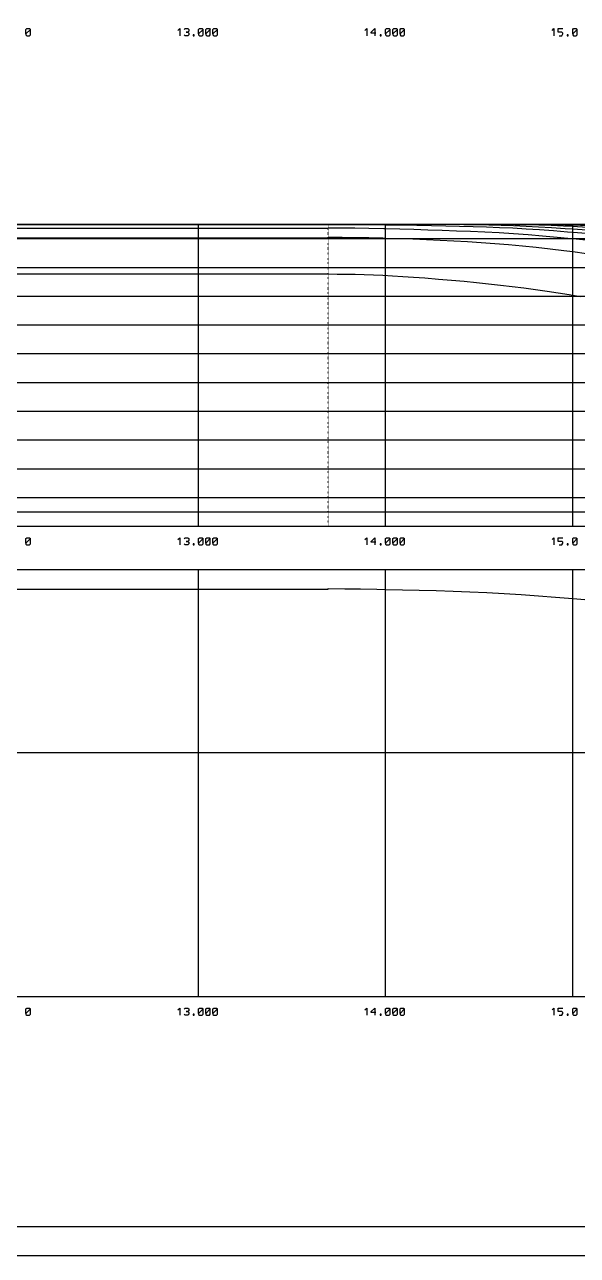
# Model space of a CAD drawing. Header units: millimetres. Extents: x -75152 to 353425, y 12138 to 222005.
# Drawn here: x 265233 to 284442, y 106870 to 149658 of the extents above; entities that cross this region are included whole.
import ezdxf

# ---------------------------------------------------------------- set-up
doc = ezdxf.new("R2010")
doc.units = ezdxf.units.MM
doc.linetypes.add('ACAD_ISO07W100', pattern=[3.5, 0.5, -3])
doc.layers.add('11', color=7, linetype='Continuous')

# ---------------------------------------------------------------- blocks, each defined once
blk = doc.blocks.new('A$C3242291E')
at = {"layer": '11', "color": 7, "linetype": 'Continuous'}
for points in [[(0, 0), (175200, 0), (175200, 65899), (0, 65899), (0, 0)], [(1000, 1000), (174200, 1000), (174200, 64899), (1000, 64899), (1000, 1000)], [(87055, 42462), (87055, 42619), (87055, 42619), (87087, 42649), (87087, 42649), (87180, 42649), (87180, 42649), (87212, 42619), (87212, 42619), (87055, 42462), (87055, 42462), (87055, 42429), (87055, 42429), (87087, 42399), (87087, 42399), (87180, 42399), (87180, 42399), (87212, 42432), (87212, 42432), (87212, 42619)], [(92337, 42589), (92400, 42649), (92400, 42649), (92400, 42524), (92400, 42399)], [(92555, 42619), (92587, 42649), (92587, 42649), (92680, 42649), (92680, 42649), (92712, 42619), (92712, 42619), (92712, 42557), (92712, 42557), (92680, 42524), (92680, 42524), (92617, 42524), (92617, 42524), (92680, 42524), (92680, 42524), (92712, 42494), (92712, 42494), (92712, 42432), (92712, 42432), (92680, 42399), (92680, 42399), (92587, 42399), (92587, 42399), (92555, 42432)], [(92867, 42399), (92900, 42399), (92900, 42399), (92900, 42432), (92900, 42432), (92867, 42432), (92867, 42432), (92867, 42399), (92867, 42399), (92900, 42399)], [(93055, 42462), (93055, 42619), (93055, 42619), (93087, 42649), (93087, 42649), (93180, 42649), (93180, 42649), (93212, 42619), (93212, 42619), (93055, 42462), (93055, 42462), (93055, 42429), (93055, 42429), (93087, 42399), (93087, 42399), (93180, 42399), (93180, 42399), (93212, 42432), (93212, 42432), (93212, 42619)], [(93305, 42462), (93305, 42619), (93305, 42619), (93337, 42649), (93337, 42649), (93430, 42649), (93430, 42649), (93462, 42619), (93462, 42619), (93305, 42462), (93305, 42462), (93305, 42429), (93305, 42429), (93337, 42399), (93337, 42399), (93430, 42399), (93430, 42399), (93462, 42432), (93462, 42432), (93462, 42619)], [(93555, 42462), (93555, 42619), (93555, 42619), (93587, 42649), (93587, 42649), (93680, 42649), (93680, 42649), (93712, 42619), (93712, 42619), (93555, 42462), (93555, 42462), (93555, 42429), (93555, 42429), (93587, 42399), (93587, 42399), (93680, 42399), (93680, 42399), (93712, 42432), (93712, 42432), (93712, 42619)], [(98837, 42589), (98900, 42649), (98900, 42649), (98900, 42524), (98900, 42399)], [(99212, 42494), (99055, 42494), (99055, 42494), (99055, 42524), (99055, 42524), (99180, 42649), (99180, 42649), (99180, 42524), (99180, 42399)], [(99367, 42399), (99400, 42399), (99400, 42399), (99400, 42432), (99400, 42432), (99367, 42432), (99367, 42432), (99367, 42399), (99367, 42399), (99400, 42399)], [(99555, 42462), (99555, 42619), (99555, 42619), (99587, 42649), (99587, 42649), (99680, 42649), (99680, 42649), (99712, 42619), (99712, 42619), (99555, 42462), (99555, 42462), (99555, 42429), (99555, 42429), (99587, 42399), (99587, 42399), (99680, 42399), (99680, 42399), (99712, 42432), (99712, 42432), (99712, 42619)], [(99805, 42462), (99805, 42619), (99805, 42619), (99837, 42649), (99837, 42649), (99930, 42649), (99930, 42649), (99962, 42619), (99962, 42619), (99805, 42462), (99805, 42462), (99805, 42429), (99805, 42429), (99837, 42399), (99837, 42399), (99930, 42399), (99930, 42399), (99962, 42432), (99962, 42432), (99962, 42619)], [(100055, 42462), (100055, 42619), (100055, 42619), (100087, 42649), (100087, 42649), (100180, 42649), (100180, 42649), (100212, 42619), (100212, 42619), (100055, 42462), (100055, 42462), (100055, 42429), (100055, 42429), (100087, 42399), (100087, 42399), (100180, 42399), (100180, 42399), (100212, 42432), (100212, 42432), (100212, 42619)], [(105337, 42589), (105400, 42649), (105400, 42649), (105400, 42524), (105400, 42399)], [(105587, 42399), (105680, 42399), (105680, 42399), (105712, 42462), (105712, 42462), (105712, 42494), (105712, 42494), (105680, 42524), (105680, 42524), (105555, 42524), (105555, 42524), (105555, 42649), (105555, 42649), (105712, 42649)], [(105867, 42399), (105900, 42399), (105900, 42399), (105900, 42432), (105900, 42432), (105867, 42432), (105867, 42432), (105867, 42399), (105867, 42399), (105900, 42399)], [(106055, 42462), (106055, 42619), (106055, 42619), (106087, 42649), (106087, 42649), (106180, 42649), (106180, 42649), (106212, 42619), (106212, 42619), (106055, 42462), (106055, 42462), (106055, 42429), (106055, 42429), (106087, 42399), (106087, 42399), (106180, 42399), (106180, 42399), (106212, 42432), (106212, 42432), (106212, 42619)], [(77853, 35843), (97555, 35843), (98114, 35843), (98680, 35841), (99282, 35836), (99555, 35832), (100110, 35824), (100641, 35816), (101152, 35807), (101645, 35797), (102125, 35786), (102594, 35774), (103057, 35758), (103516, 35740), (103974, 35719), (104437, 35693), (104906, 35664), (105385, 35629), (105878, 35589), (106055, 35574), (106535, 35533)], [(77853, 35716), (97555, 35716), (97555, 35728), (98017, 35727), (98487, 35724), (98974, 35715), (99486, 35702), (99555, 35700), (100045, 35686), (100535, 35672), (101026, 35657), (101519, 35642), (102012, 35624), (102507, 35605), (103003, 35582), (103502, 35556), (104002, 35525), (104504, 35490), (105007, 35450), (105512, 35404), (106017, 35354), (106055, 35350), (106519, 35301)], [(77855, 35849), (143710, 35849)], [(93055, 25349), (93055, 35849)], [(99555, 25349), (99555, 35849)], [(101569, 35848), (101818, 35847), (102269, 35843), (102709, 35838), (103142, 35829), (103571, 35818), (104000, 35803), (104433, 35785), (104872, 35762), (105323, 35735), (105789, 35703), (106055, 35683), (106544, 35649)], [(103217, 35848), (103628, 35846), (104043, 35843), (104461, 35837), (104883, 35827), (105310, 35813), (105741, 35793), (106055, 35776), (106563, 35752)], [(104697, 35848), (104933, 35847), (105347, 35841), (105780, 35832), (106055, 35824), (106582, 35807)], [(106055, 25349), (106055, 35849)], [(77853, 35374), (97555, 35374), (97555, 35401), (98043, 35398), (98505, 35392), (98968, 35383), (99458, 35370), (99555, 35368), (100027, 35353), (100499, 35338), (100972, 35319), (101445, 35299), (101920, 35275), (102396, 35247), (102873, 35216), (103350, 35181), (103829, 35141), (104309, 35096), (104789, 35047), (105270, 34994), (105750, 34937), (106055, 34898), (106539, 34834)], [(77855, 35349), (143710, 35349)], [(77855, 34349), (143710, 34349)], [(77857, 34119), (78840, 34119), (79825, 34119), (80810, 34119), (81795, 34119), (82780, 34119), (83765, 34119), (84750, 34119), (85735, 34119), (86720, 34119), (87705, 34119), (88690, 34119), (89675, 34119), (90660, 34119), (91645, 34119), (92630, 34119), (93615, 34119), (94600, 34119), (95585, 34119), (96570, 34119), (97555, 34119)], [(97555, 34119), (97869, 34118), (98182, 34114), (98495, 34108), (98811, 34099), (99131, 34087), (99460, 34072), (99798, 34054), (100152, 34032), (100522, 34007), (100915, 33979), (101388, 33943), (101843, 33905), (102282, 33866), (102710, 33824), (103129, 33781), (103541, 33734), (103948, 33685), (104353, 33633), (104758, 33578), (105165, 33519), (105548, 33461), (105929, 33401), (106309, 33337)], [(77855, 33349), (143710, 33349)], [(77855, 32349), (143710, 32349)], [(77855, 31349), (143710, 31349)], [(77855, 30349), (143710, 30349)], [(77855, 29349), (143710, 29349)], [(77855, 28349), (143710, 28349)], [(77855, 27349), (143710, 27349)], [(77855, 26349), (143710, 26349)], [(77855, 25849), (143710, 25849)], [(77855, 25349), (143710, 25349)], [(87055, 24762), (87055, 24919), (87055, 24919), (87087, 24949), (87087, 24949), (87180, 24949), (87180, 24949), (87212, 24919), (87212, 24919), (87055, 24762), (87055, 24762), (87055, 24729), (87055, 24729), (87087, 24699), (87087, 24699), (87180, 24699), (87180, 24699), (87212, 24732), (87212, 24732), (87212, 24919)], [(92337, 24889), (92400, 24949), (92400, 24949), (92400, 24824), (92400, 24699)], [(92555, 24919), (92587, 24949), (92587, 24949), (92680, 24949), (92680, 24949), (92712, 24919), (92712, 24919), (92712, 24857), (92712, 24857), (92680, 24824), (92680, 24824), (92617, 24824), (92617, 24824), (92680, 24824), (92680, 24824), (92712, 24794), (92712, 24794), (92712, 24732), (92712, 24732), (92680, 24699), (92680, 24699), (92587, 24699), (92587, 24699), (92555, 24732)], [(93055, 24762), (93055, 24919), (93055, 24919), (93087, 24949), (93087, 24949), (93180, 24949), (93180, 24949), (93212, 24919), (93212, 24919), (93055, 24762), (93055, 24762), (93055, 24729), (93055, 24729), (93087, 24699), (93087, 24699), (93180, 24699), (93180, 24699), (93212, 24732), (93212, 24732), (93212, 24919)], [(93305, 24762), (93305, 24919), (93305, 24919), (93337, 24949), (93337, 24949), (93430, 24949), (93430, 24949), (93462, 24919), (93462, 24919), (93305, 24762), (93305, 24762), (93305, 24729), (93305, 24729), (93337, 24699), (93337, 24699), (93430, 24699), (93430, 24699), (93462, 24732), (93462, 24732), (93462, 24919)], [(93555, 24762), (93555, 24919), (93555, 24919), (93587, 24949), (93587, 24949), (93680, 24949), (93680, 24949), (93712, 24919), (93712, 24919), (93555, 24762), (93555, 24762), (93555, 24729), (93555, 24729), (93587, 24699), (93587, 24699), (93680, 24699), (93680, 24699), (93712, 24732), (93712, 24732), (93712, 24919)], [(98837, 24889), (98900, 24949), (98900, 24949), (98900, 24824), (98900, 24699)], [(99212, 24794), (99055, 24794), (99055, 24794), (99055, 24824), (99055, 24824), (99180, 24949), (99180, 24949), (99180, 24824), (99180, 24699)], [(99555, 24762), (99555, 24919), (99555, 24919), (99587, 24949), (99587, 24949), (99680, 24949), (99680, 24949), (99712, 24919), (99712, 24919), (99555, 24762), (99555, 24762), (99555, 24729), (99555, 24729), (99587, 24699), (99587, 24699), (99680, 24699), (99680, 24699), (99712, 24732), (99712, 24732), (99712, 24919)], [(99805, 24762), (99805, 24919), (99805, 24919), (99837, 24949), (99837, 24949), (99930, 24949), (99930, 24949), (99962, 24919), (99962, 24919), (99805, 24762), (99805, 24762), (99805, 24729), (99805, 24729), (99837, 24699), (99837, 24699), (99930, 24699), (99930, 24699), (99962, 24732), (99962, 24732), (99962, 24919)], [(100055, 24762), (100055, 24919), (100055, 24919), (100087, 24949), (100087, 24949), (100180, 24949), (100180, 24949), (100212, 24919), (100212, 24919), (100055, 24762), (100055, 24762), (100055, 24729), (100055, 24729), (100087, 24699), (100087, 24699), (100180, 24699), (100180, 24699), (100212, 24732), (100212, 24732), (100212, 24919)], [(105337, 24889), (105400, 24949), (105400, 24949), (105400, 24824), (105400, 24699)], [(105587, 24699), (105680, 24699), (105680, 24699), (105712, 24762), (105712, 24762), (105712, 24794), (105712, 24794), (105680, 24824), (105680, 24824), (105555, 24824), (105555, 24824), (105555, 24949), (105555, 24949), (105712, 24949)], [(106055, 24762), (106055, 24919), (106055, 24919), (106087, 24949), (106087, 24949), (106180, 24949), (106180, 24949), (106212, 24919), (106212, 24919), (106055, 24762), (106055, 24762), (106055, 24729), (106055, 24729), (106087, 24699), (106087, 24699), (106180, 24699), (106180, 24699), (106212, 24732), (106212, 24732), (106212, 24919)], [(92867, 24699), (92900, 24699), (92900, 24699), (92900, 24732), (92900, 24732), (92867, 24732), (92867, 24732), (92867, 24699), (92867, 24699), (92900, 24699)], [(99367, 24699), (99400, 24699), (99400, 24699), (99400, 24732), (99400, 24732), (99367, 24732), (99367, 24732), (99367, 24699), (99367, 24699), (99400, 24699)], [(105867, 24699), (105900, 24699), (105900, 24699), (105900, 24732), (105900, 24732), (105867, 24732), (105867, 24732), (105867, 24699), (105867, 24699), (105900, 24699)], [(77835, 23849), (143450, 23849)], [(93055, 9000), (93055, 23849)], [(99555, 9000), (99555, 23849)], [(106055, 9000), (106055, 23849)], [(77835, 23160), (97556, 23160), (97556, 23179), (98134, 23176), (98685, 23170), (99250, 23161), (99556, 23155), (100139, 23143), (100723, 23128), (101309, 23111), (101896, 23091), (102485, 23067), (103076, 23040), (103669, 23008), (104265, 22972), (104863, 22931), (105463, 22886), (106056, 22837), (106617, 22788)], [(77835, 17485), (97556, 17485), (99556, 17485), (106056, 17485), (112556, 17485)], [(77835, 9000), (143450, 9000)], [(87055, 8412), (87055, 8570), (87055, 8570), (87087, 8600), (87087, 8600), (87180, 8600), (87180, 8600), (87212, 8570), (87212, 8570), (87055, 8412), (87055, 8412), (87055, 8380), (87055, 8380), (87087, 8350), (87087, 8350), (87180, 8350), (87180, 8350), (87212, 8382), (87212, 8382), (87212, 8570)], [(92337, 8540), (92400, 8600), (92400, 8600), (92400, 8475), (92400, 8350)], [(92555, 8570), (92587, 8600), (92587, 8600), (92680, 8600), (92680, 8600), (92712, 8570), (92712, 8570), (92712, 8507), (92712, 8507), (92680, 8475), (92680, 8475), (92617, 8475), (92617, 8475), (92680, 8475), (92680, 8475), (92712, 8445), (92712, 8445), (92712, 8382), (92712, 8382), (92680, 8350), (92680, 8350), (92587, 8350), (92587, 8350), (92555, 8382)], [(93055, 8412), (93055, 8570), (93055, 8570), (93087, 8600), (93087, 8600), (93180, 8600), (93180, 8600), (93212, 8570), (93212, 8570), (93055, 8412), (93055, 8412), (93055, 8380), (93055, 8380), (93087, 8350), (93087, 8350), (93180, 8350), (93180, 8350), (93212, 8382), (93212, 8382), (93212, 8570)], [(93305, 8412), (93305, 8570), (93305, 8570), (93337, 8600), (93337, 8600), (93430, 8600), (93430, 8600), (93462, 8570), (93462, 8570), (93305, 8412), (93305, 8412), (93305, 8380), (93305, 8380), (93337, 8350), (93337, 8350), (93430, 8350), (93430, 8350), (93462, 8382), (93462, 8382), (93462, 8570)], [(93555, 8412), (93555, 8570), (93555, 8570), (93587, 8600), (93587, 8600), (93680, 8600), (93680, 8600), (93712, 8570), (93712, 8570), (93555, 8412), (93555, 8412), (93555, 8380), (93555, 8380), (93587, 8350), (93587, 8350), (93680, 8350), (93680, 8350), (93712, 8382), (93712, 8382), (93712, 8570)], [(98837, 8540), (98900, 8600), (98900, 8600), (98900, 8475), (98900, 8350)], [(99212, 8445), (99055, 8445), (99055, 8445), (99055, 8475), (99055, 8475), (99180, 8600), (99180, 8600), (99180, 8475), (99180, 8350)], [(99555, 8412), (99555, 8570), (99555, 8570), (99587, 8600), (99587, 8600), (99680, 8600), (99680, 8600), (99712, 8570), (99712, 8570), (99555, 8412), (99555, 8412), (99555, 8380), (99555, 8380), (99587, 8350), (99587, 8350), (99680, 8350), (99680, 8350), (99712, 8382), (99712, 8382), (99712, 8570)], [(99805, 8412), (99805, 8570), (99805, 8570), (99837, 8600), (99837, 8600), (99930, 8600), (99930, 8600), (99962, 8570), (99962, 8570), (99805, 8412), (99805, 8412), (99805, 8380), (99805, 8380), (99837, 8350), (99837, 8350), (99930, 8350), (99930, 8350), (99962, 8382), (99962, 8382), (99962, 8570)], [(100055, 8412), (100055, 8570), (100055, 8570), (100087, 8600), (100087, 8600), (100180, 8600), (100180, 8600), (100212, 8570), (100212, 8570), (100055, 8412), (100055, 8412), (100055, 8380), (100055, 8380), (100087, 8350), (100087, 8350), (100180, 8350), (100180, 8350), (100212, 8382), (100212, 8382), (100212, 8570)], [(105337, 8540), (105400, 8600), (105400, 8600), (105400, 8475), (105400, 8350)], [(105587, 8350), (105680, 8350), (105680, 8350), (105712, 8412), (105712, 8412), (105712, 8445), (105712, 8445), (105680, 8475), (105680, 8475), (105555, 8475), (105555, 8475), (105555, 8600), (105555, 8600), (105712, 8600)], [(106055, 8412), (106055, 8570), (106055, 8570), (106087, 8600), (106087, 8600), (106180, 8600), (106180, 8600), (106212, 8570), (106212, 8570), (106055, 8412), (106055, 8412), (106055, 8380), (106055, 8380), (106087, 8350), (106087, 8350), (106180, 8350), (106180, 8350), (106212, 8382), (106212, 8382), (106212, 8570)], [(92867, 8350), (92900, 8350), (92900, 8350), (92900, 8382), (92900, 8382), (92867, 8382), (92867, 8382), (92867, 8350), (92867, 8350), (92900, 8350)], [(99367, 8350), (99400, 8350), (99400, 8350), (99400, 8382), (99400, 8382), (99367, 8382), (99367, 8382), (99367, 8350), (99367, 8350), (99400, 8350)], [(105867, 8350), (105900, 8350), (105900, 8350), (105900, 8382), (105900, 8382), (105867, 8382), (105867, 8382), (105867, 8350), (105867, 8350), (105900, 8350)]]:
    blk.add_lwpolyline(points, dxfattribs=at)
at = {"layer": '11', "color": 7, "linetype": 'ACAD_ISO07W100'}
blk.add_lwpolyline([(97555, 25349), (97555, 35849)], dxfattribs=at)

msp = doc.modelspace()

# ---------------------------------------------------------------- block references
msp.add_blockref('A$C3242291E', (178224.7174, 106869.6139))

doc.saveas('drawing.dxf')
